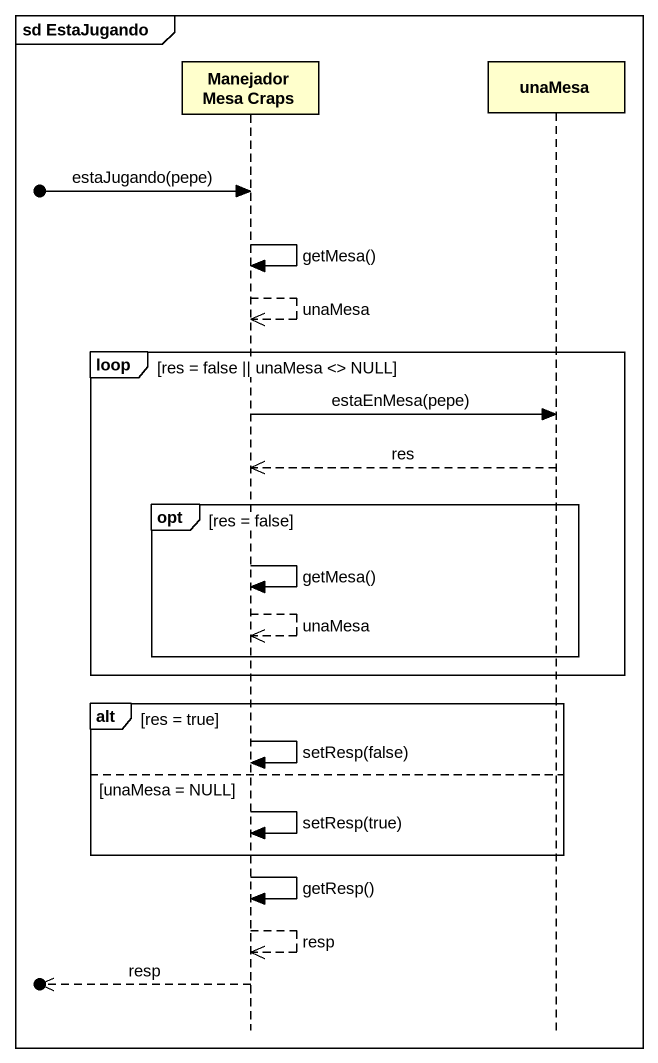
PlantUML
@startuml
mainframe sd EstaJugando
hide footbox
participant "Manejador Mesa Craps" as Manejador_Mesa_Craps
participant unaMesa

[o-> Manejador_Mesa_Craps : estaJugando(pepe)
Manejador_Mesa_Craps -> Manejador_Mesa_Craps : getMesa()
Manejador_Mesa_Craps -->> Manejador_Mesa_Craps : unaMesa
loop res = false || unaMesa <> NULL
  Manejador_Mesa_Craps -> unaMesa : estaEnMesa(pepe)
  unaMesa -->> Manejador_Mesa_Craps : res
  opt res = false
    Manejador_Mesa_Craps -> Manejador_Mesa_Craps : getMesa()
    Manejador_Mesa_Craps -->> Manejador_Mesa_Craps : unaMesa
  end
end
alt res = true
  Manejador_Mesa_Craps -> Manejador_Mesa_Craps : setResp(false)
else unaMesa = NULL
  Manejador_Mesa_Craps -> Manejador_Mesa_Craps : setResp(true)
end
Manejador_Mesa_Craps -> Manejador_Mesa_Craps : getResp()
Manejador_Mesa_Craps -->> Manejador_Mesa_Craps : resp
[o<<-- Manejador_Mesa_Craps : resp
@enduml
